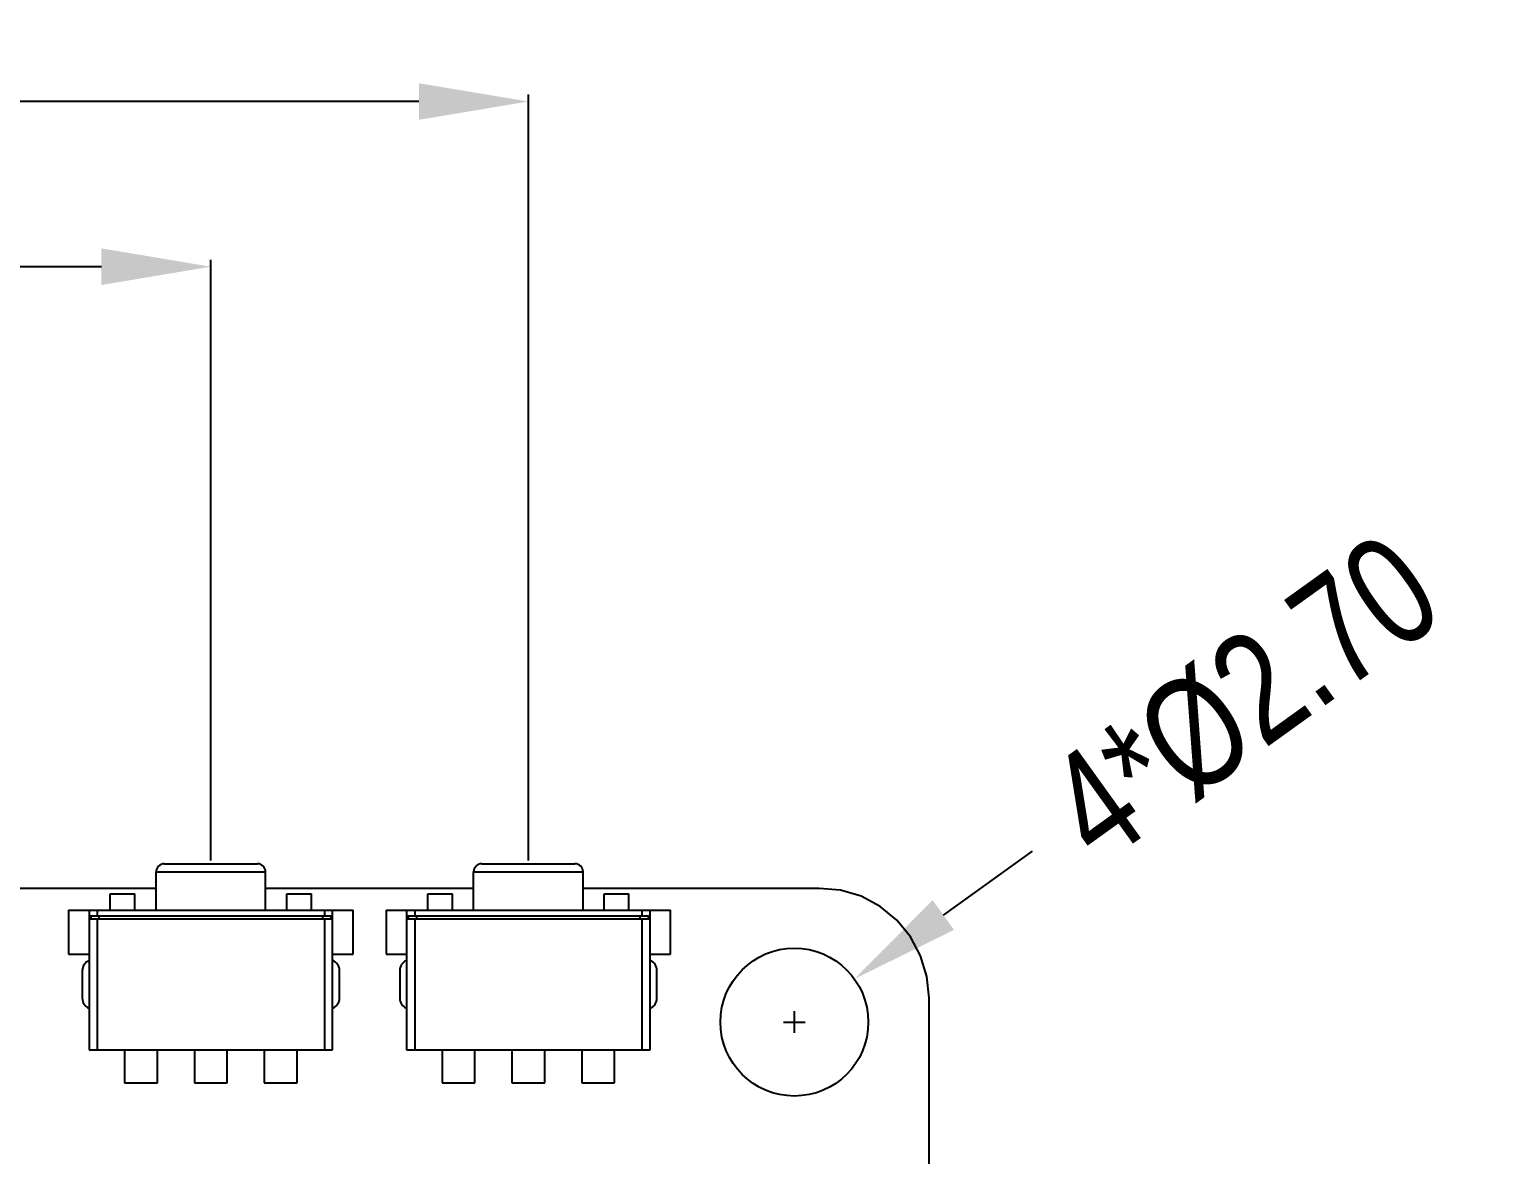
# Model space of a CAD drawing. Header units: inches. Extents: x -29 to 164, y -51 to 83.
# Drawn here: x 41.46 to 68.51, y 37.43 to 57.96 of the extents above; entities that cross this region are included whole.
import ezdxf

# ---------------------------------------------------------------- set-up
doc = ezdxf.new("R2010")
doc.units = ezdxf.units.IN
doc.header["$LTSCALE"] = 1.21
doc.header["$MEASUREMENT"] = 0
doc.header["$PDMODE"] = 3
doc.header["$PDSIZE"] = 0.3125
doc.layers.get('0').update_dxf_attribs({"linetype": 'CONTINUOUS'})
doc.layers.get('Defpoints').update_dxf_attribs({"linetype": 'CONTINUOUS'})
doc.layers.add('DIM', color=3, linetype='CONTINUOUS')
doc.styles.get("Standard").update_dxf_attribs({"font": 'txt', "width": 0.8})
doc.dimstyles.get("Standard").update_dxf_attribs({"dimtxt": 0.15625, "dimasz": 0.1875, "dimexe": 0.125, "dimexo": 0.0625, "dimgap": 0.09, "dimtad": 0, "dimtih": 1, "dimtoh": 1, "dimzin": 4, "dimdsep": 46, "dimtxsty": 'STANDARD', "dimblk": '_FILLED', "dimblk1": '_FILLED', "dimblk2": '_FILLED', "dimcen": 0.09, "dimazin": 1, "dimtp": 0.01, "dimtm": 0.01, "dimtfac": 1, "dimtofl": 0, "dimtmove": 0, "dimatfit": 3, "dimldrblk": '_FILLED', "dimfxl": 1, "dimtolj": 1, "dimtzin": 4, "dimarcsym": 0})

# ---------------------------------------------------------------- blocks, each defined once
blk = doc.blocks.new('_FILLED')
at = {"color": 0, "linetype": 'ByBlock'}
blk.add_solid([(0, 0), (-1, 0.167), (-1, -0.167)], dxfattribs=at)
blk = doc.blocks.new('*D15')
at = {"layer": 'Defpoints', "color": 0}
for p in [(10.329, 53.635), (44.769, 42.733), (10.329, 39.833)]:
    blk.add_point(p, dxfattribs=at)
at = {"layer": 'DIM', "color": 0, "lineweight": -2}
for p, q in [((10.329, 39.895), (10.329, 53.76)), ((12.329, 53.635), (24.259, 53.635)), ((42.769, 53.635), (30.839, 53.635)), ((44.769, 42.795), (44.769, 53.76))]:
    blk.add_line(p, q, dxfattribs=at)
at = {"layer": 'DIM', "color": 0, "lineweight": -2, "xscale": 2, "yscale": 2, "zscale": 2, "rotation": 180}
blk.add_blockref('_FILLED', (10.329, 53.635), dxfattribs=at)
at = {"layer": 'DIM', "color": 0, "lineweight": -2, "xscale": 2, "yscale": 2, "zscale": 2}
blk.add_blockref('_FILLED', (44.769, 53.635), dxfattribs=at)
at = {"layer": 'DIM', "color": 0, "insert": (27.549, 53.635), "char_height": 2, "attachment_point": 5}
blk.add_mtext('\\A1;34.44', dxfattribs=at)
blk = doc.blocks.new('*D16')
at = {"layer": 'Defpoints', "color": 0}
for p in [(10.329, 56.651), (50.569, 42.733), (10.329, 39.833)]:
    blk.add_point(p, dxfattribs=at)
at = {"layer": 'DIM', "color": 0, "lineweight": -2}
for p, q in [((10.329, 39.895), (10.329, 56.776)), ((12.329, 56.651), (27.293, 56.651)), ((48.569, 56.651), (33.606, 56.651)), ((50.569, 42.795), (50.569, 56.776))]:
    blk.add_line(p, q, dxfattribs=at)
at = {"layer": 'DIM', "color": 0, "lineweight": -2, "xscale": 2, "yscale": 2, "zscale": 2, "rotation": 180}
blk.add_blockref('_FILLED', (10.329, 56.651), dxfattribs=at)
at = {"layer": 'DIM', "color": 0, "lineweight": -2, "xscale": 2, "yscale": 2, "zscale": 2}
blk.add_blockref('_FILLED', (50.569, 56.651), dxfattribs=at)
at = {"layer": 'DIM', "color": 0, "insert": (30.449, 56.651), "char_height": 2, "attachment_point": 5}
blk.add_mtext('\\A1;40.24', dxfattribs=at)
blk = doc.blocks.new('*D18')
at = {"layer": 'Defpoints', "color": 0}
for p in [(56.526, 40.63), (54.333, 39.054)]:
    blk.add_point(p, dxfattribs=at)
at = {"layer": 'DIM', "color": 0, "lineweight": -2}
for p, q in [((59.774, 42.964), (58.15, 41.797)), ((55.429, 39.644), (55.429, 40.04)), ((55.231, 39.842), (55.627, 39.842))]:
    blk.add_line(p, q, dxfattribs=at)
at = {"layer": 'DIM', "color": 0, "lineweight": -2, "xscale": 2, "yscale": 2, "zscale": 2, "rotation": 215.7025407218691}
blk.add_blockref('_FILLED', (56.526, 40.63), dxfattribs=at)
at = {"layer": 'DIM', "color": 0, "insert": (63.637, 45.74), "char_height": 2, "attachment_point": 5, "rotation": 35.7025}
blk.add_mtext('\\A1;4*%%C2.70', dxfattribs=at)

msp = doc.modelspace()

# ---------------------------------------------------------------- linework, layer by layer
at = {"color": 7, "linetype": 'Continuous'}
for p, q in [((43.769, 41.883), (43.769, 42.583)), ((43.769, 42.583), (45.769, 42.583)), ((43.919, 42.733), (45.619, 42.733)), ((45.769, 41.883), (45.769, 42.583)), ((49.569, 41.883), (49.569, 42.583)), ((49.569, 42.583), (51.569, 42.583)), ((49.719, 42.733), (51.419, 42.733)), ((51.569, 41.883), (51.569, 42.583)), ((43.769, 42.283), (37.339, 42.283)), ((49.569, 42.283), (45.769, 42.283)), ((55.879, 42.283), (51.569, 42.283)), ((56.271, 42.254), (55.879, 42.283)), ((56.648, 42.14), (56.271, 42.254)), ((42.932, 41.883), (42.932, 42.183)), ((42.932, 42.183), (43.383, 42.183)), ((43.383, 41.883), (43.383, 42.183)), ((46.155, 41.883), (46.155, 42.183)), ((46.155, 42.183), (46.607, 42.183)), ((46.607, 41.883), (46.607, 42.183)), ((48.732, 41.883), (48.732, 42.183)), ((48.732, 42.183), (49.183, 42.183)), ((49.183, 41.883), (49.183, 42.183)), ((51.955, 41.883), (51.955, 42.183)), ((51.955, 42.183), (52.407, 42.183)), ((52.407, 41.883), (52.407, 42.183)), ((56.995, 41.954), (56.648, 42.14)), ((57.3, 41.704), (56.995, 41.954)), ((42.169, 41.883), (42.169, 41.083)), ((42.169, 41.883), (47.369, 41.883)), ((42.544, 41.883), (42.544, 39.333)), ((42.544, 41.783), (46.994, 41.783)), ((42.544, 41.729), (46.994, 41.729)), ((42.574, 41.783), (42.574, 41.729)), ((42.694, 41.883), (42.694, 41.783)), ((42.694, 41.729), (42.694, 39.333)), ((42.724, 41.783), (42.724, 41.729)), ((46.814, 41.729), (46.814, 41.783)), ((46.844, 41.883), (46.844, 41.783)), ((46.844, 41.729), (46.844, 39.333)), ((46.964, 41.729), (46.964, 41.783)), ((46.994, 39.333), (46.994, 41.883)), ((47.369, 41.083), (47.369, 41.883)), ((47.969, 41.883), (47.969, 41.083)), ((47.969, 41.883), (53.169, 41.883)), ((48.344, 41.883), (48.344, 39.333)), ((48.344, 41.783), (52.794, 41.783)), ((48.344, 41.729), (52.794, 41.729)), ((48.374, 41.783), (48.374, 41.729)), ((48.494, 41.883), (48.494, 41.783)), ((48.494, 41.729), (48.494, 39.333)), ((48.524, 41.783), (48.524, 41.729)), ((52.614, 41.729), (52.614, 41.783)), ((52.644, 41.883), (52.644, 41.783)), ((52.644, 41.729), (52.644, 39.333)), ((52.764, 41.729), (52.764, 41.783)), ((52.794, 39.333), (52.794, 41.883)), ((53.169, 41.083), (53.169, 41.883)), ((57.55, 41.4), (57.3, 41.704)), ((57.736, 41.052), (57.55, 41.4)), ((42.169, 41.083), (42.544, 41.083)), ((46.994, 41.083), (47.369, 41.083)), ((47.969, 41.083), (48.344, 41.083)), ((52.794, 41.083), (53.169, 41.083)), ((57.85, 40.675), (57.736, 41.052)), ((42.419, 40.78), (42.419, 40.28)), ((47.119, 40.281), (47.119, 40.781)), ((48.219, 40.781), (48.219, 40.281)), ((52.919, 40.282), (52.919, 40.782)), ((57.889, 40.283), (57.85, 40.675)), ((57.889, -5.717), (57.889, 40.283)), ((42.544, 39.333), (46.994, 39.333)), ((43.194, 39.333), (43.194, 38.733)), ((43.794, 38.733), (43.794, 39.333)), ((44.469, 39.333), (44.469, 38.733)), ((45.069, 38.733), (45.069, 39.333)), ((45.744, 39.333), (45.744, 38.733)), ((46.344, 38.733), (46.344, 39.333)), ((48.344, 39.333), (52.794, 39.333)), ((48.994, 39.333), (48.994, 38.733)), ((49.594, 38.733), (49.594, 39.333)), ((50.269, 39.333), (50.269, 38.733)), ((50.869, 38.733), (50.869, 39.333)), ((51.544, 39.333), (51.544, 38.733)), ((52.144, 38.733), (52.144, 39.333)), ((43.194, 38.733), (43.794, 38.733)), ((44.469, 38.733), (45.069, 38.733)), ((45.744, 38.733), (46.344, 38.733)), ((48.994, 38.733), (49.594, 38.733)), ((50.269, 38.733), (50.869, 38.733)), ((51.544, 38.733), (52.144, 38.733))]:
    msp.add_line(p, q, dxfattribs=at)
msp.add_circle((55.429, 39.842), 1.35, dxfattribs=at)
for centre, radius, start, end in [((43.919, 42.583), 0.15, 90, 180), ((45.619, 42.583), 0.15, 0, 90), ((49.719, 42.583), 0.15, 90, 180), ((51.419, 42.583), 0.15, 0, 90), ((42.619, 40.78), 0.2, 112.5659, 180.012), ((46.919, 40.781), 0.2, 0.012, 67.3956), ((48.419, 40.781), 0.2, 112.5629, 180.012), ((52.719, 40.782), 0.2, 0.012, 67.3926), ((42.619, 40.28), 0.2, 180.012, 247.4006), ((46.919, 40.281), 0.2, 292.5708, 0.012), ((48.419, 40.281), 0.2, 180.012, 247.4035), ((52.719, 40.282), 0.2, 292.5737, 0.012)]:
    msp.add_arc(centre, radius, start, end, dxfattribs=at)

# ---------------------------------------------------------------- dimensions: what is measured, and where the dimension line sits
at = {"layer": 'DIM'}
for base, p1, picture, middle in [((10.329, 56.651), (50.569, 42.733), '*D16', (30.449, 56.651)), ((10.329, 53.635), (44.769, 42.733), '*D15', (27.549, 53.635))]:
    dim = msp.add_linear_dim(base=base, p1=p1, p2=(10.329, 39.833), dimstyle='STANDARD', override={"dimtxt": 2, "dimasz": 2, "dimtih": 0, "dimtoh": 0, "dimzin": 0, "dimcen": 0.198, "dimadec": 0, "dimazin": 0, "dimtp": 0, "dimtm": 0, "dimtdec": 4, "dimtzin": 0}, dxfattribs=at)
    dim.commit()
    dim.dimension.update_dxf_attribs({"geometry": picture, "text_midpoint": middle})
dim = msp.add_diameter_dim_2p(p1=(54.333, 39.054), p2=(56.526, 40.63), dimstyle='STANDARD', override={"dimtxt": 2, "dimasz": 2, "dimtih": 0, "dimtoh": 0, "dimzin": 0, "dimpost": '4*%%C<>', "dimcen": 0.198, "dimadec": 0, "dimazin": 0, "dimtp": 0, "dimtm": 0, "dimtdec": 4, "dimtzin": 0}, dxfattribs=at)
dim.commit()
dim.dimension.update_dxf_attribs({"geometry": '*D18', "text_midpoint": (62.245, 44.74), "dimtype": 163})

doc.saveas('drawing.dxf')
